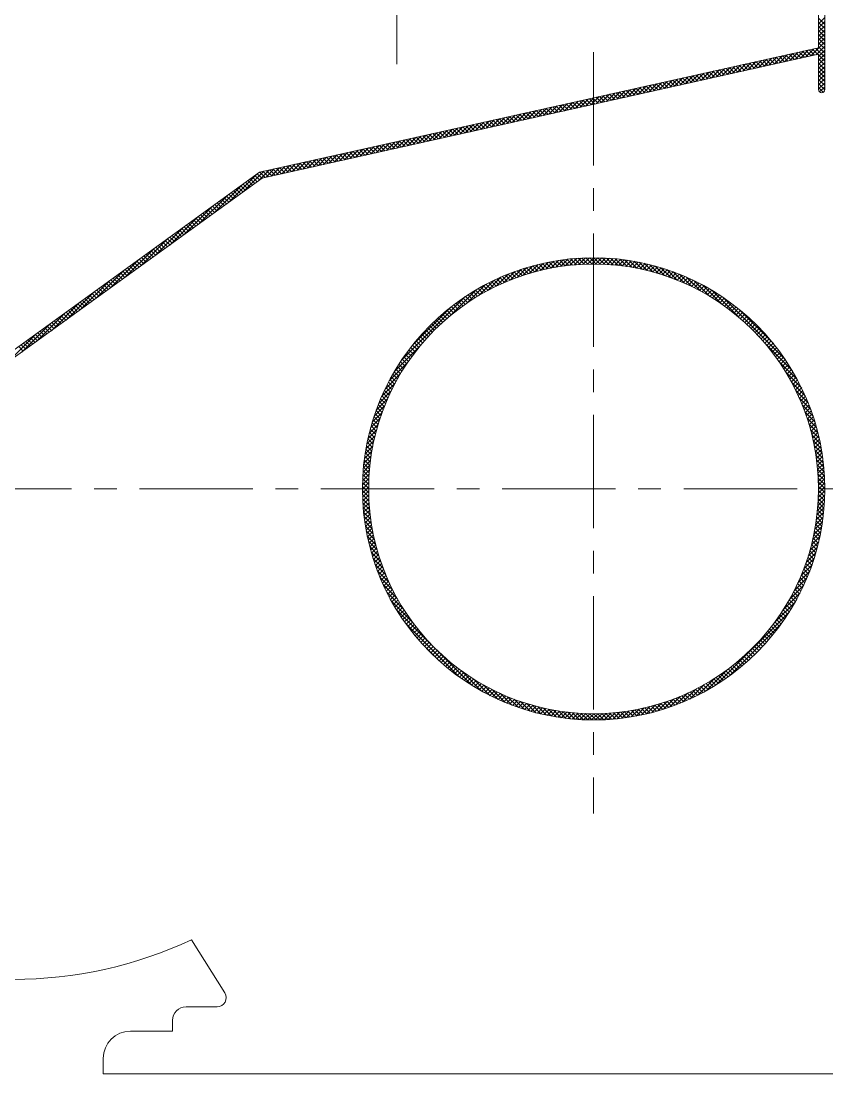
# Model space of a CAD drawing. Header units: millimetres. Extents: x -394 to 6212, y -2458 to 809.
# Drawn here: x 2979.94 to 2997.71, y -1892.73 to -1869.51 of the extents above; entities that cross this region are included whole.
import ezdxf

# ---------------------------------------------------------------- set-up
doc = ezdxf.new("R2010")
doc.units = ezdxf.units.MM
doc.linetypes.add('CENTERX2', pattern=[4, 2.5, -0.5, 0.5, -0.5])
for name, color, linetype, lineweight, true_color in [('1', 1, 'Continuous', 18, 0xff0000), ('2', 2, 'Continuous', 18, 0xffff00), ('3', 3, 'CENTERX2', 18, 0x00ff00)]:
    doc.layers.add(name, color=color, linetype=linetype, lineweight=lineweight, true_color=true_color)

msp = doc.modelspace()

# ---------------------------------------------------------------- hatches: boundary and pattern name
at = {"layer": '2'}
h = msp.add_hatch(dxfattribs=at)
h.set_pattern_fill('ANSI37', color=256, scale=0.02, style=0)
h.set_pattern_definition([(45, (2525.19108, -2369.49674), (-0.0449012806, 0.0449012806), []), (135, (2525.19108, -2369.49674), (-0.0449012806, -0.0449012806), [])])
edge = h.paths.add_edge_path(flags=0)
edge.add_line((2992.56413, -1874.73099), (2992.56413, -1874.86938))
edge.add_arc((2992.56413, -1879.82878), 4.9594, 90, 180)
edge.add_line((2987.60473, -1879.82878), (2987.46634, -1879.82878))
edge.add_arc((2992.56413, -1879.82878), 5.09779, 90, 180, ccw=False)
edge = h.paths.add_edge_path(flags=0)
edge.add_line((2992.56413, -1874.86938), (2992.56413, -1874.73099))
edge.add_arc((2992.56413, -1879.82878), 5.09779, 0, 90, ccw=False)
edge.add_line((2997.66192, -1879.82878), (2997.52353, -1879.82878))
edge.add_arc((2992.56413, -1879.82878), 4.9594, 0, 90)
edge = h.paths.add_edge_path(flags=0)
edge.add_line((2997.52353, -1879.82878), (2997.66192, -1879.82878))
edge.add_arc((2992.56413, -1879.82878), 5.09779, 270, 360, ccw=False)
edge.add_line((2992.56413, -1884.92658), (2992.56413, -1884.78819))
edge.add_arc((2992.56413, -1879.82878), 4.9594, 270, 360)
edge = h.paths.add_edge_path(flags=0)
edge.add_line((2987.46634, -1879.82878), (2987.60473, -1879.82878))
edge.add_arc((2992.56413, -1879.82878), 4.9594, 180, 270)
edge.add_line((2992.56413, -1884.78819), (2992.56413, -1884.92658))
edge.add_arc((2992.56413, -1879.82878), 5.09779, 180, 270, ccw=False)

# ---------------------------------------------------------------- linework, layer by layer
at = {"layer": '1'}
for p, q in [((2997.66192, -1841.22445), (2997.66192, -1871.02181)), ((2997.52353, -1842.11893), (2997.52353, -1870.09908)), ((2985.19507, -1872.8439), (2997.52353, -1870.09908)), ((2985.25309, -1872.97276), (2997.52353, -1870.24086)), ((2997.52353, -1870.24086), (2997.52353, -1871.02181)), ((2979.70521, -1876.82214), (2985.19507, -1872.8439)), ((2979.73849, -1876.96893), (2985.25309, -1872.97276)), ((2984.43216, -1890.94698), (2983.69769, -1889.7729)), ((2983.57705, -1891.25305), (2984.2626, -1891.25305)), ((2983.27705, -1891.7912), (2983.27705, -1891.55305)), ((2982.35093, -1891.7912), (2983.27705, -1891.7912)), ((2981.75093, -1892.3912), (2981.75093, -1892.73439)), ((2998.6128, -1892.73439), (2981.75093, -1892.73439))]:
    msp.add_line(p, q, dxfattribs=at)
for radius in [5.09779, 4.9594]:
    msp.add_circle((2992.56413, -1879.82878), radius, dxfattribs=at)
for centre, radius, start, end in [((2997.59273, -1871.02181), 0.06919, 180, 360), ((2979.77854, -1881.43645), 9.21174, 269.910349, 295.179253), ((2984.2626, -1891.05305), 0.2, 270, 32.028677), ((2983.57705, -1891.55305), 0.3, 90, 180), ((2982.35093, -1892.3912), 0.6, 90, 180)]:
    msp.add_arc(centre, radius, start, end, dxfattribs=at)
at = {"layer": '2'}
for p, q in [((2997.52353, -1869.57055), (2997.66192, -1869.43216)), ((2997.66192, -1869.58678), (2997.52353, -1869.44839)), ((2997.52353, -1869.66035), (2997.66192, -1869.52196)), ((2997.66192, -1869.67658), (2997.52353, -1869.53819)), ((2997.52353, -1869.75015), (2997.66192, -1869.61176)), ((2997.66192, -1869.76638), (2997.52353, -1869.62799)), ((2997.52353, -1869.83995), (2997.66192, -1869.70156)), ((2997.66192, -1869.85618), (2997.52353, -1869.71779)), ((2997.52353, -1869.92976), (2997.66192, -1869.79137)), ((2997.66192, -1869.94599), (2997.52353, -1869.8076)), ((2997.35437, -1870.27852), (2997.66192, -1869.97097)), ((2997.4699, -1870.2528), (2997.66192, -1870.06077)), ((2997.52353, -1870.01956), (2997.66192, -1869.88117)), ((2997.66192, -1870.03579), (2997.52353, -1869.8974)), ((2997.66192, -1870.12559), (2997.52353, -1869.9872)), ((2996.43019, -1870.48428), (2996.61258, -1870.3019)), ((2996.54572, -1870.45856), (2996.7281, -1870.27618)), ((2996.77616, -1870.40726), (2996.66019, -1870.2913)), ((2996.66124, -1870.43284), (2996.84362, -1870.25046)), ((2996.8496, -1870.3909), (2996.73364, -1870.27494)), ((2996.77676, -1870.40712), (2996.95914, -1870.22474)), ((2996.92305, -1870.37455), (2996.80709, -1870.25859)), ((2996.9965, -1870.3582), (2996.88054, -1870.24224)), ((2996.89228, -1870.3814), (2997.07467, -1870.19902)), ((2997.06995, -1870.34184), (2996.95399, -1870.22588)), ((2997.00781, -1870.35568), (2997.19019, -1870.1733)), ((2997.1434, -1870.32549), (2997.02744, -1870.20953)), ((2997.21685, -1870.30914), (2997.10089, -1870.19318)), ((2997.12333, -1870.32996), (2997.30571, -1870.14758)), ((2997.2903, -1870.29279), (2997.17434, -1870.17683)), ((2997.23885, -1870.30424), (2997.42124, -1870.12186)), ((2997.36375, -1870.27643), (2997.24779, -1870.16047)), ((2997.4372, -1870.26008), (2997.32124, -1870.14412)), ((2997.51065, -1870.24373), (2997.39469, -1870.12777)), ((2997.66192, -1870.3052), (2997.46814, -1870.11141)), ((2997.66192, -1870.21539), (2997.52353, -1870.077)), ((2997.52353, -1870.28897), (2997.66192, -1870.15058)), ((2997.52353, -1870.37877), (2997.66192, -1870.24038)), ((2997.66192, -1870.395), (2997.52353, -1870.25661)), ((2995.39049, -1870.71576), (2995.57287, -1870.53338)), ((2995.50601, -1870.69004), (2995.6884, -1870.50766)), ((2995.62153, -1870.66432), (2995.80392, -1870.48194)), ((2995.74786, -1870.6362), (2995.6319, -1870.52024)), ((2995.82131, -1870.61984), (2995.70535, -1870.50388)), ((2995.73706, -1870.6386), (2995.91944, -1870.45622)), ((2995.89476, -1870.60349), (2995.7788, -1870.48753)), ((2995.96821, -1870.58714), (2995.85225, -1870.47118)), ((2995.85258, -1870.61288), (2996.03496, -1870.4305)), ((2996.04166, -1870.57079), (2995.9257, -1870.45483)), ((2995.9681, -1870.58716), (2996.15049, -1870.40478)), ((2996.11511, -1870.55443), (2995.99915, -1870.43847)), ((2996.18856, -1870.53808), (2996.0726, -1870.42212)), ((2996.08362, -1870.56144), (2996.26601, -1870.37906)), ((2996.26201, -1870.52173), (2996.14605, -1870.40577)), ((2996.19915, -1870.53572), (2996.38153, -1870.35334)), ((2996.33546, -1870.50537), (2996.2195, -1870.38941)), ((2996.40891, -1870.48902), (2996.29295, -1870.37306)), ((2996.31467, -1870.51), (2996.49705, -1870.32762)), ((2996.48236, -1870.47267), (2996.3664, -1870.35671)), ((2996.55581, -1870.45632), (2996.43985, -1870.34035)), ((2996.62926, -1870.43996), (2996.5133, -1870.324)), ((2996.70271, -1870.42361), (2996.58675, -1870.30765)), ((2997.52353, -1870.46857), (2997.66192, -1870.33018)), ((2997.66192, -1870.4848), (2997.52353, -1870.34641)), ((2997.52353, -1870.55837), (2997.66192, -1870.41998)), ((2997.66192, -1870.5746), (2997.52353, -1870.43622)), ((2997.52353, -1870.64818), (2997.66192, -1870.50979)), ((2997.66192, -1870.66441), (2997.52353, -1870.52602)), ((2994.35079, -1870.94724), (2994.53317, -1870.76486)), ((2994.46631, -1870.92152), (2994.64869, -1870.73914)), ((2994.64612, -1870.88149), (2994.53015, -1870.76553)), ((2994.58183, -1870.8958), (2994.76421, -1870.71342)), ((2994.71956, -1870.86514), (2994.6036, -1870.74918)), ((2994.79301, -1870.84878), (2994.67705, -1870.73282)), ((2994.69735, -1870.87008), (2994.87974, -1870.6877)), ((2994.86646, -1870.83243), (2994.7505, -1870.71647)), ((2994.81288, -1870.84436), (2994.99526, -1870.66198)), ((2994.93991, -1870.81608), (2994.82395, -1870.70012)), ((2995.01336, -1870.79973), (2994.8974, -1870.68377)), ((2994.9284, -1870.81864), (2995.11078, -1870.63626)), ((2995.08681, -1870.78337), (2994.97085, -1870.66741)), ((2995.04392, -1870.79292), (2995.22631, -1870.61054)), ((2995.16026, -1870.76702), (2995.0443, -1870.65106)), ((2995.23371, -1870.75067), (2995.11775, -1870.63471)), ((2995.15944, -1870.7672), (2995.34183, -1870.58482)), ((2995.30716, -1870.73431), (2995.1912, -1870.61835)), ((2995.38061, -1870.71796), (2995.26465, -1870.602)), ((2995.27497, -1870.74148), (2995.45735, -1870.5591)), ((2995.45406, -1870.70161), (2995.3381, -1870.58565)), ((2995.52751, -1870.68526), (2995.41155, -1870.5693)), ((2995.60096, -1870.6689), (2995.485, -1870.55294)), ((2995.67441, -1870.65255), (2995.55845, -1870.53659)), ((2997.52353, -1870.73798), (2997.66192, -1870.59959)), ((2997.66192, -1870.75421), (2997.52353, -1870.61582)), ((2997.52353, -1870.82778), (2997.66192, -1870.68939)), ((2997.66192, -1870.84401), (2997.52353, -1870.70562)), ((2993.31108, -1871.17872), (2993.49347, -1870.99634)), ((2993.4266, -1871.153), (2993.60899, -1870.97062)), ((2993.61782, -1871.11043), (2993.50186, -1870.99447)), ((2993.54213, -1871.12728), (2993.72451, -1870.9449)), ((2993.69127, -1871.09408), (2993.57531, -1870.97812)), ((2993.76472, -1871.07773), (2993.64876, -1870.96177)), ((2993.65765, -1871.10156), (2993.84003, -1870.91918)), ((2993.83817, -1871.06137), (2993.72221, -1870.94541)), ((2993.77317, -1871.07584), (2993.95556, -1870.89346)), ((2993.91162, -1871.04502), (2993.79566, -1870.92906)), ((2993.98507, -1871.02867), (2993.86911, -1870.91271)), ((2993.88869, -1871.05012), (2994.07108, -1870.86774)), ((2994.05852, -1871.01231), (2993.94256, -1870.89635)), ((2994.00422, -1871.0244), (2994.1866, -1870.84202)), ((2994.13197, -1870.99596), (2994.01601, -1870.88)), ((2994.20542, -1870.97961), (2994.08946, -1870.86365)), ((2994.11974, -1870.99868), (2994.30212, -1870.8163)), ((2994.27887, -1870.96326), (2994.16291, -1870.84729)), ((2994.23526, -1870.97296), (2994.41765, -1870.79058)), ((2994.35232, -1870.9469), (2994.23636, -1870.83094)), ((2994.42577, -1870.93055), (2994.30981, -1870.81459)), ((2994.49922, -1870.9142), (2994.38326, -1870.79824)), ((2994.57267, -1870.89784), (2994.45671, -1870.78188)), ((2997.52353, -1870.91758), (2997.66192, -1870.77919)), ((2997.66192, -1870.93381), (2997.52353, -1870.79543)), ((2997.52353, -1871.00739), (2997.66192, -1870.869)), ((2997.6619, -1871.02359), (2997.52353, -1870.88523)), ((2997.62915, -1871.08065), (2997.52353, -1870.97503)), ((2997.54699, -1871.07373), (2997.66192, -1870.9588)), ((2992.27138, -1871.4102), (2992.45376, -1871.22782)), ((2992.3869, -1871.38448), (2992.56928, -1871.2021)), ((2992.58952, -1871.33937), (2992.47356, -1871.22341)), ((2992.50242, -1871.35876), (2992.68481, -1871.17638)), ((2992.66297, -1871.32302), (2992.54701, -1871.20706)), ((2992.61795, -1871.33304), (2992.80033, -1871.15066)), ((2992.73642, -1871.30667), (2992.62046, -1871.19071)), ((2992.80987, -1871.29031), (2992.69391, -1871.17435)), ((2992.73347, -1871.30732), (2992.91585, -1871.12494)), ((2992.88332, -1871.27396), (2992.76736, -1871.158)), ((2992.95677, -1871.25761), (2992.84081, -1871.14165)), ((2992.84899, -1871.2816), (2993.03138, -1871.09922)), ((2993.03022, -1871.24125), (2992.91426, -1871.12529)), ((2992.96451, -1871.25588), (2993.1469, -1871.0735)), ((2993.10367, -1871.2249), (2992.98771, -1871.10894)), ((2993.17712, -1871.20855), (2993.06116, -1871.09259)), ((2993.08004, -1871.23016), (2993.26242, -1871.04778)), ((2993.25057, -1871.1922), (2993.13461, -1871.07624)), ((2993.19556, -1871.20444), (2993.37794, -1871.02206)), ((2993.32402, -1871.17584), (2993.20806, -1871.05988)), ((2993.39747, -1871.15949), (2993.28151, -1871.04353)), ((2993.47092, -1871.14314), (2993.35496, -1871.02718)), ((2993.54437, -1871.12678), (2993.42841, -1871.01082)), ((2997.63119, -1871.07934), (2997.65025, -1871.06028)), ((2991.23167, -1871.64169), (2991.41406, -1871.4593)), ((2991.3472, -1871.61597), (2991.52958, -1871.43358)), ((2991.56123, -1871.56831), (2991.44527, -1871.45235)), ((2991.46272, -1871.59025), (2991.6451, -1871.40786)), ((2991.63468, -1871.55196), (2991.51872, -1871.436)), ((2991.57824, -1871.56453), (2991.76063, -1871.38214)), ((2991.70813, -1871.53561), (2991.59217, -1871.41965)), ((2991.78158, -1871.51925), (2991.66562, -1871.40329)), ((2991.69376, -1871.53881), (2991.87615, -1871.35642)), ((2991.85503, -1871.5029), (2991.73907, -1871.38694)), ((2991.80929, -1871.51308), (2991.99167, -1871.3307)), ((2991.92848, -1871.48655), (2991.81252, -1871.37059)), ((2992.00193, -1871.4702), (2991.88597, -1871.35423)), ((2991.92481, -1871.48736), (2992.10719, -1871.30498)), ((2992.07538, -1871.45384), (2991.95942, -1871.33788)), ((2992.14883, -1871.43749), (2992.03287, -1871.32153)), ((2992.04033, -1871.46164), (2992.22272, -1871.27926)), ((2992.22228, -1871.42114), (2992.10632, -1871.30518)), ((2992.15586, -1871.43592), (2992.33824, -1871.25354)), ((2992.29573, -1871.40478), (2992.17977, -1871.28882)), ((2992.36918, -1871.38843), (2992.25322, -1871.27247)), ((2992.44263, -1871.37208), (2992.32667, -1871.25612)), ((2992.51608, -1871.35573), (2992.40011, -1871.23976)), ((2990.19197, -1871.87317), (2990.37435, -1871.69078)), ((2990.30749, -1871.84745), (2990.48988, -1871.66506)), ((2990.53293, -1871.79725), (2990.41697, -1871.68129)), ((2990.42302, -1871.82173), (2990.6054, -1871.63934)), ((2990.60638, -1871.7809), (2990.49042, -1871.66494)), ((2990.53854, -1871.79601), (2990.72092, -1871.61362)), ((2990.67983, -1871.76455), (2990.56387, -1871.64859)), ((2990.75328, -1871.74819), (2990.63732, -1871.63223)), ((2990.65406, -1871.77029), (2990.83644, -1871.5879)), ((2990.82673, -1871.73184), (2990.71077, -1871.61588)), ((2990.76958, -1871.74457), (2990.95197, -1871.56218)), ((2990.90018, -1871.71549), (2990.78422, -1871.59953)), ((2990.97363, -1871.69914), (2990.85767, -1871.58318)), ((2990.88511, -1871.71885), (2991.06749, -1871.53646)), ((2991.04708, -1871.68278), (2990.93112, -1871.56682)), ((2991.00063, -1871.69313), (2991.18301, -1871.51074)), ((2991.12053, -1871.66643), (2991.00457, -1871.55047)), ((2991.19398, -1871.65008), (2991.07802, -1871.53412)), ((2991.11615, -1871.66741), (2991.29854, -1871.48502)), ((2991.26743, -1871.63372), (2991.15147, -1871.51776)), ((2991.34088, -1871.61737), (2991.22492, -1871.50141)), ((2991.41433, -1871.60102), (2991.29837, -1871.48506)), ((2991.48778, -1871.58467), (2991.37182, -1871.46871)), ((2989.15227, -1872.10465), (2989.33465, -1871.92226)), ((2989.26779, -1872.07893), (2989.45017, -1871.89654)), ((2989.43119, -1872.04255), (2989.31523, -1871.92659)), ((2989.38331, -1872.05321), (2989.5657, -1871.87082)), ((2989.50464, -1872.02619), (2989.38868, -1871.91023)), ((2989.57809, -1872.00984), (2989.46213, -1871.89388)), ((2989.49883, -1872.02749), (2989.68122, -1871.8451)), ((2989.65154, -1871.99349), (2989.53558, -1871.87753)), ((2989.72499, -1871.97714), (2989.60903, -1871.86118)), ((2989.61436, -1872.00177), (2989.79674, -1871.81938)), ((2989.79844, -1871.96078), (2989.68248, -1871.84482)), ((2989.72988, -1871.97605), (2989.91226, -1871.79366)), ((2989.87189, -1871.94443), (2989.75593, -1871.82847)), ((2989.94534, -1871.92808), (2989.82938, -1871.81212)), ((2989.8454, -1871.95033), (2990.02779, -1871.76794)), ((2990.01879, -1871.91172), (2989.90283, -1871.79576)), ((2989.96092, -1871.92461), (2990.14331, -1871.74222)), ((2990.09224, -1871.89537), (2989.97628, -1871.77941)), ((2990.16569, -1871.87902), (2990.04973, -1871.76306)), ((2990.07645, -1871.89889), (2990.25883, -1871.7165)), ((2990.23914, -1871.86267), (2990.12318, -1871.7467)), ((2990.31259, -1871.84631), (2990.19663, -1871.73035)), ((2990.38604, -1871.82996), (2990.27007, -1871.714)), ((2990.45948, -1871.81361), (2990.34352, -1871.69765)), ((2988.11256, -1872.33613), (2988.29495, -1872.15374)), ((2988.22809, -1872.31041), (2988.41047, -1872.12802)), ((2988.40289, -1872.27149), (2988.28693, -1872.15553)), ((2988.34361, -1872.28469), (2988.52599, -1872.1023)), ((2988.47634, -1872.25513), (2988.36038, -1872.13917)), ((2988.54979, -1872.23878), (2988.43383, -1872.12282)), ((2988.45913, -1872.25897), (2988.64151, -1872.07658)), ((2988.62324, -1872.22243), (2988.50728, -1872.10647)), ((2988.57465, -1872.23325), (2988.75704, -1872.05086)), ((2988.69669, -1872.20608), (2988.58073, -1872.09012)), ((2988.77014, -1872.18972), (2988.65418, -1872.07376)), ((2988.69018, -1872.20753), (2988.87256, -1872.02514)), ((2988.84359, -1872.17337), (2988.72763, -1872.05741)), ((2988.91704, -1872.15702), (2988.80108, -1872.04106)), ((2988.8057, -1872.18181), (2988.98808, -1871.99942)), ((2988.99049, -1872.14066), (2988.87453, -1872.0247)), ((2988.92122, -1872.15609), (2989.10361, -1871.9737)), ((2989.06394, -1872.12431), (2988.94798, -1872.00835)), ((2989.13739, -1872.10796), (2989.02143, -1871.992)), ((2989.03674, -1872.13037), (2989.21913, -1871.94798)), ((2989.21084, -1872.09161), (2989.09488, -1871.97565)), ((2989.28429, -1872.07525), (2989.16833, -1871.95929)), ((2989.35774, -1872.0589), (2989.24178, -1871.94294)), ((2987.07286, -1872.56761), (2987.25524, -1872.38522)), ((2987.18838, -1872.54189), (2987.37077, -1872.3595)), ((2987.3746, -1872.50043), (2987.25864, -1872.38447)), ((2987.3039, -1872.51617), (2987.48629, -1872.33378)), ((2987.44805, -1872.48408), (2987.33209, -1872.36812)), ((2987.5215, -1872.46772), (2987.40554, -1872.35176)), ((2987.41943, -1872.49045), (2987.60181, -1872.30806)), ((2987.59495, -1872.45137), (2987.47899, -1872.33541)), ((2987.53495, -1872.46473), (2987.71733, -1872.28234)), ((2987.6684, -1872.43502), (2987.55244, -1872.31906)), ((2987.74185, -1872.41866), (2987.62589, -1872.3027)), ((2987.65047, -1872.43901), (2987.83286, -1872.25662)), ((2987.8153, -1872.40231), (2987.69934, -1872.28635)), ((2987.76599, -1872.41329), (2987.94838, -1872.2309)), ((2987.88875, -1872.38596), (2987.77279, -1872.27)), ((2987.9622, -1872.36961), (2987.84624, -1872.25364)), ((2987.88152, -1872.38757), (2988.0639, -1872.20518)), ((2988.03565, -1872.35325), (2987.91969, -1872.23729)), ((2988.1091, -1872.3369), (2987.99314, -1872.22094)), ((2987.99704, -1872.36185), (2988.17942, -1872.17946)), ((2988.18255, -1872.32055), (2988.06659, -1872.20459)), ((2988.256, -1872.30419), (2988.14003, -1872.18823)), ((2988.32944, -1872.28784), (2988.21348, -1872.17188)), ((2986.03316, -1872.79909), (2986.21554, -1872.6167)), ((2986.14868, -1872.77337), (2986.33106, -1872.59098)), ((2986.3463, -1872.72937), (2986.23034, -1872.61341)), ((2986.2642, -1872.74765), (2986.44658, -1872.56526)), ((2986.41975, -1872.71302), (2986.30379, -1872.59706)), ((2986.4932, -1872.69666), (2986.37724, -1872.5807)), ((2986.37972, -1872.72193), (2986.56211, -1872.53954)), ((2986.56665, -1872.68031), (2986.45069, -1872.56435)), ((2986.49525, -1872.69621), (2986.67763, -1872.51382)), ((2986.6401, -1872.66396), (2986.52414, -1872.548)), ((2986.71355, -1872.6476), (2986.59759, -1872.53164)), ((2986.61077, -1872.67049), (2986.79315, -1872.4881)), ((2986.787, -1872.63125), (2986.67104, -1872.51529)), ((2986.72629, -1872.64477), (2986.90868, -1872.46238)), ((2986.86045, -1872.6149), (2986.74449, -1872.49894)), ((2986.9339, -1872.59855), (2986.81794, -1872.48259)), ((2986.84181, -1872.61905), (2987.0242, -1872.43666)), ((2987.00735, -1872.58219), (2986.89139, -1872.46623)), ((2986.95734, -1872.59333), (2987.13972, -1872.41094)), ((2987.0808, -1872.56584), (2986.96484, -1872.44988)), ((2987.15425, -1872.54949), (2987.03829, -1872.43353)), ((2987.2277, -1872.53313), (2987.11174, -1872.41717)), ((2987.30115, -1872.51678), (2987.18519, -1872.40082)), ((2984.84623, -1873.26759), (2985.29136, -1872.82247)), ((2985.17237, -1873.03125), (2985.40688, -1872.79675)), ((2985.31801, -1872.95831), (2985.20205, -1872.84235)), ((2985.39146, -1872.94196), (2985.2755, -1872.826)), ((2985.34002, -1872.95341), (2985.5224, -1872.77103)), ((2985.46491, -1872.9256), (2985.34895, -1872.80964)), ((2985.53836, -1872.90925), (2985.4224, -1872.79329)), ((2985.45554, -1872.92769), (2985.63793, -1872.74531)), ((2985.61181, -1872.8929), (2985.49585, -1872.77694)), ((2985.68526, -1872.87655), (2985.5693, -1872.76058)), ((2985.57106, -1872.90197), (2985.75345, -1872.71959)), ((2985.75871, -1872.86019), (2985.64275, -1872.74423)), ((2985.68659, -1872.87625), (2985.86897, -1872.69387)), ((2985.83216, -1872.84384), (2985.7162, -1872.72788)), ((2985.90561, -1872.82749), (2985.78965, -1872.71153)), ((2985.80211, -1872.85053), (2985.98449, -1872.66814)), ((2985.97906, -1872.81113), (2985.8631, -1872.69517)), ((2985.91763, -1872.82481), (2986.10002, -1872.64242)), ((2986.05251, -1872.79478), (2985.93655, -1872.67882)), ((2986.12596, -1872.77843), (2986.00999, -1872.66247)), ((2986.1994, -1872.76207), (2986.08344, -1872.64611)), ((2986.27285, -1872.74572), (2986.15689, -1872.62976)), ((2984.52009, -1873.50393), (2985.14078, -1872.88325)), ((2984.98669, -1873.16581), (2984.8876, -1873.06671)), ((2985.03876, -1873.12808), (2984.93967, -1873.02898)), ((2985.09083, -1873.09034), (2984.99174, -1872.99125)), ((2985.1429, -1873.05261), (2985.04381, -1872.95351)), ((2985.19497, -1873.01488), (2985.09588, -1872.91578)), ((2985.24704, -1872.97714), (2985.14795, -1872.87805)), ((2984.19394, -1873.74027), (2984.81463, -1873.11959)), ((2984.67427, -1873.3922), (2984.57518, -1873.29311)), ((2984.72634, -1873.35447), (2984.62725, -1873.25538)), ((2984.77841, -1873.31674), (2984.67932, -1873.21764)), ((2984.83048, -1873.27901), (2984.73139, -1873.17991)), ((2984.88255, -1873.24127), (2984.78346, -1873.14218)), ((2984.93462, -1873.20354), (2984.83553, -1873.10445)), ((2983.8678, -1873.97661), (2984.48849, -1873.35593)), ((2984.36185, -1873.6186), (2984.26276, -1873.5195)), ((2984.41392, -1873.58087), (2984.31483, -1873.48177)), ((2984.46599, -1873.54313), (2984.3669, -1873.44404)), ((2984.51806, -1873.5054), (2984.41897, -1873.40631)), ((2984.57013, -1873.46767), (2984.47104, -1873.36857)), ((2984.6222, -1873.42994), (2984.52311, -1873.33084)), ((2983.54166, -1874.21295), (2984.16235, -1873.59227)), ((2983.99736, -1873.88273), (2983.89827, -1873.78363)), ((2984.04943, -1873.84499), (2983.95034, -1873.7459)), ((2984.1015, -1873.80726), (2984.00241, -1873.70817)), ((2984.15357, -1873.76953), (2984.05448, -1873.67043)), ((2984.20564, -1873.7318), (2984.10655, -1873.6327)), ((2984.25771, -1873.69406), (2984.15862, -1873.59497)), ((2984.30978, -1873.65633), (2984.21069, -1873.55724)), ((2983.21552, -1874.44929), (2983.83621, -1873.8286)), ((2983.68494, -1874.10912), (2983.58585, -1874.01003)), ((2983.73701, -1874.07139), (2983.63792, -1873.9723)), ((2983.78908, -1874.03366), (2983.68999, -1873.93456)), ((2983.84115, -1873.99593), (2983.74206, -1873.89683)), ((2983.89322, -1873.95819), (2983.79413, -1873.8591)), ((2983.94529, -1873.92046), (2983.8462, -1873.82136)), ((2982.88937, -1874.68563), (2983.51006, -1874.06494)), ((2983.37252, -1874.33552), (2983.27343, -1874.23642)), ((2983.42459, -1874.29779), (2983.3255, -1874.19869)), ((2983.47666, -1874.26005), (2983.37757, -1874.16096)), ((2983.52873, -1874.22232), (2983.42964, -1874.12323)), ((2983.5808, -1874.18459), (2983.48171, -1874.08549)), ((2983.63287, -1874.14686), (2983.53378, -1874.04776)), ((2982.56323, -1874.92197), (2983.18392, -1874.30128)), ((2983.0601, -1874.56191), (2982.96101, -1874.46282)), ((2983.11217, -1874.52418), (2983.01308, -1874.42509)), ((2983.16424, -1874.48645), (2983.06515, -1874.38735)), ((2983.21631, -1874.44872), (2983.11722, -1874.34962)), ((2983.26838, -1874.41098), (2983.16929, -1874.31189)), ((2983.32045, -1874.37325), (2983.22136, -1874.27416)), ((2982.23709, -1875.15831), (2982.85778, -1874.53762)), ((2982.74768, -1874.78831), (2982.64859, -1874.68921)), ((2982.79975, -1874.75058), (2982.70066, -1874.65148)), ((2982.85182, -1874.71284), (2982.75273, -1874.61375)), ((2982.90389, -1874.67511), (2982.8048, -1874.57602)), ((2982.95596, -1874.63738), (2982.85687, -1874.53828)), ((2983.00803, -1874.59965), (2982.90894, -1874.50055)), ((2981.91095, -1875.39465), (2982.53164, -1874.77396)), ((2982.43526, -1875.01471), (2982.33617, -1874.91561)), ((2982.48733, -1874.97697), (2982.38824, -1874.87788)), ((2982.5394, -1874.93924), (2982.44031, -1874.84015)), ((2982.59147, -1874.90151), (2982.49238, -1874.80241)), ((2982.64354, -1874.86378), (2982.54445, -1874.76468)), ((2982.69561, -1874.82604), (2982.59652, -1874.72695)), ((2981.5848, -1875.63099), (2982.20549, -1875.0103)), ((2982.07077, -1875.27883), (2981.97168, -1875.17974)), ((2982.12284, -1875.2411), (2982.02375, -1875.14201)), ((2982.17491, -1875.20337), (2982.07582, -1875.10427)), ((2982.22698, -1875.16564), (2982.12789, -1875.06654)), ((2982.27905, -1875.1279), (2982.17996, -1875.02881)), ((2982.33112, -1875.09017), (2982.23203, -1874.99108)), ((2982.38319, -1875.05244), (2982.2841, -1874.95334)), ((2981.25866, -1875.86733), (2981.87935, -1875.24664)), ((2981.75835, -1875.50523), (2981.65926, -1875.40613)), ((2981.81042, -1875.4675), (2981.71133, -1875.3684)), ((2981.86249, -1875.42976), (2981.7634, -1875.33067)), ((2981.91456, -1875.39203), (2981.81547, -1875.29294)), ((2981.96663, -1875.3543), (2981.86754, -1875.2552)), ((2982.0187, -1875.31657), (2981.91961, -1875.21747)), ((2980.93252, -1876.10367), (2981.55321, -1875.48298)), ((2981.44594, -1875.73163), (2981.34684, -1875.63253)), ((2981.49801, -1875.69389), (2981.39891, -1875.5948)), ((2981.55008, -1875.65616), (2981.45098, -1875.55706)), ((2981.60214, -1875.61843), (2981.50305, -1875.51933)), ((2981.65421, -1875.5807), (2981.55512, -1875.4816)), ((2981.70628, -1875.54296), (2981.60719, -1875.44387)), ((2980.60638, -1876.34001), (2981.22707, -1875.71932)), ((2981.13352, -1875.95802), (2981.03442, -1875.85893)), ((2981.18559, -1875.92029), (2981.08649, -1875.82119)), ((2981.23766, -1875.88256), (2981.13856, -1875.78346)), ((2981.28973, -1875.84482), (2981.19063, -1875.74573)), ((2981.3418, -1875.80709), (2981.2427, -1875.708)), ((2981.39387, -1875.76936), (2981.29477, -1875.67026)), ((2980.28024, -1876.57635), (2980.90092, -1875.95566)), ((2980.8211, -1876.18442), (2980.722, -1876.08532)), ((2980.87317, -1876.14668), (2980.77407, -1876.04759)), ((2980.92524, -1876.10895), (2980.82614, -1876.00986)), ((2980.97731, -1876.07122), (2980.87821, -1875.97212)), ((2981.02938, -1876.03349), (2980.93028, -1875.93439)), ((2981.08145, -1875.99575), (2980.98235, -1875.89666)), ((2979.95409, -1876.81269), (2980.57478, -1876.192)), ((2980.50868, -1876.41081), (2980.40958, -1876.31172)), ((2980.56075, -1876.37308), (2980.46165, -1876.27398)), ((2980.61282, -1876.33535), (2980.51372, -1876.23625)), ((2980.66489, -1876.29761), (2980.56579, -1876.19852)), ((2980.71696, -1876.25988), (2980.61786, -1876.16079)), ((2980.76903, -1876.22215), (2980.66993, -1876.12305)), ((2979.63674, -1877.04024), (2980.24864, -1876.42834)), ((2980.19626, -1876.63721), (2980.09716, -1876.53811)), ((2980.24833, -1876.59948), (2980.14923, -1876.50038)), ((2980.3004, -1876.56174), (2980.2013, -1876.46265)), ((2980.35247, -1876.52401), (2980.25337, -1876.42491)), ((2980.40454, -1876.48628), (2980.30544, -1876.38718)), ((2980.45661, -1876.44855), (2980.35751, -1876.34945)), ((2979.98798, -1876.78814), (2979.88888, -1876.68904)), ((2980.04005, -1876.75041), (2979.94095, -1876.65131)), ((2980.09212, -1876.71267), (2979.99302, -1876.61358)), ((2980.14419, -1876.67494), (2980.04509, -1876.57585))]:
    msp.add_line(p, q, dxfattribs=at)
at = {"layer": '3'}
for p, q in [((2988.22413, -1870.46107), (2988.22413, -1840.61069)), ((2992.56413, -1870.19744), (2992.56413, -1886.98673)), ((3001.0505, -1879.82878), (2957.18305, -1879.82878))]:
    msp.add_line(p, q, dxfattribs=at)

doc.saveas('drawing.dxf')
